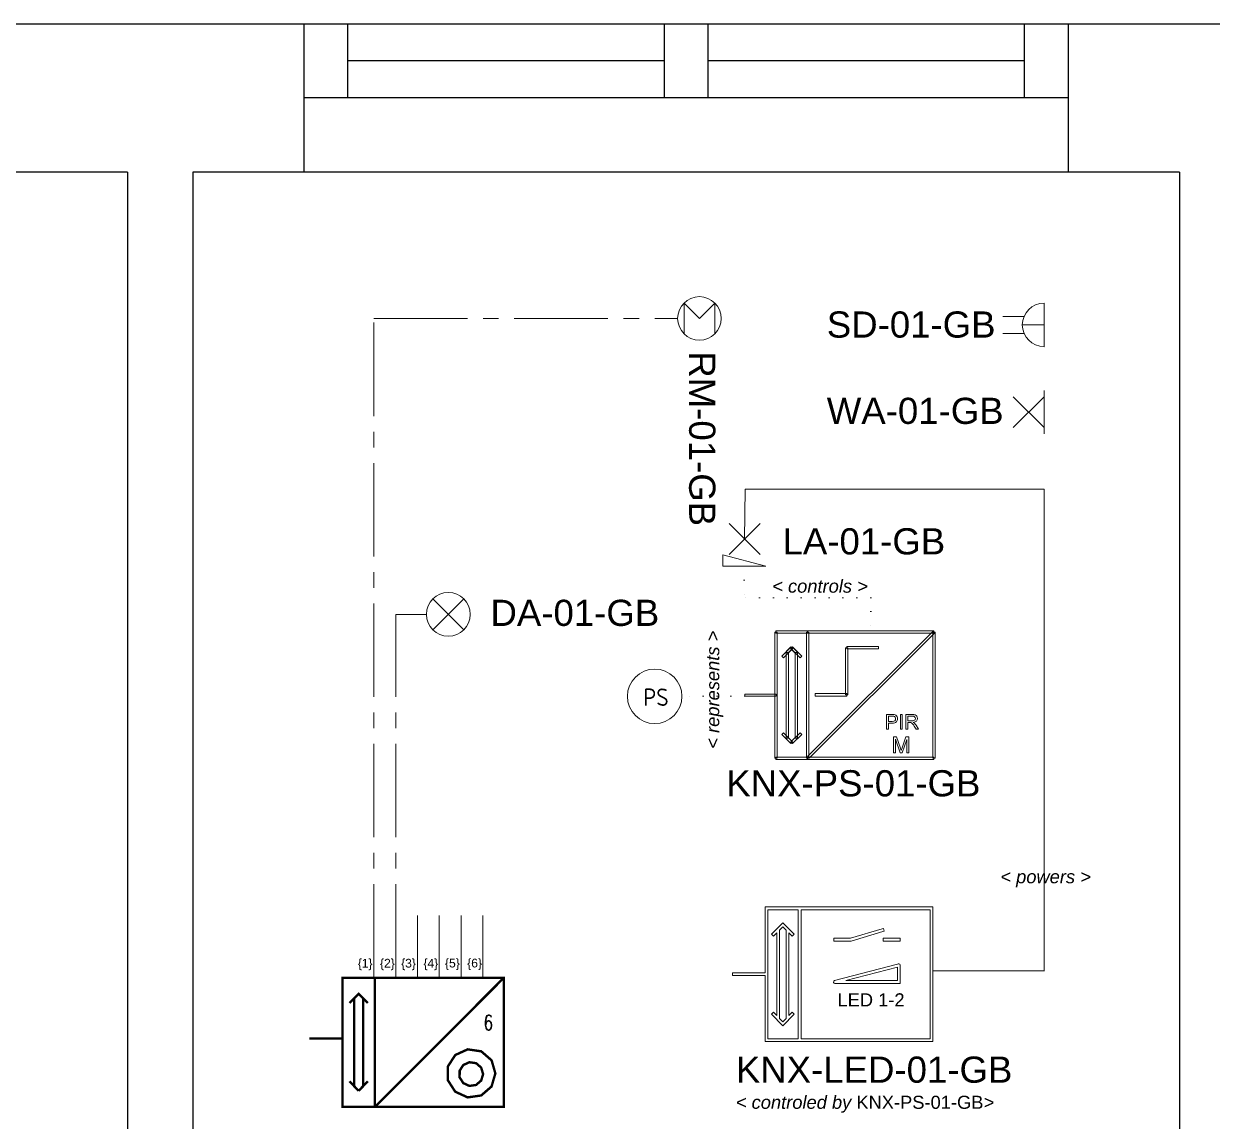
# Model space of a CAD drawing. Header units: millimetres. Extents: x 19292 to 34857, y 6929 to 26369.
# Drawn here: x 22795 to 25517, y 23854 to 26369 of the extents above; entities that cross this region are included whole.
import ezdxf
from ezdxf.enums import TextEntityAlignment as Align

# ---------------------------------------------------------------- set-up
doc = ezdxf.new("R2010")
doc.units = ezdxf.units.MM
doc.header["$LTSCALE"] = 10
doc.linetypes.add('AI-Linetype-20', pattern=[32.166085, 21.44411, -3.573992, 3.573992, -3.573992])
doc.linetypes.add('DOT2', pattern=[3.175, 0, -3.175])
for name, color, linetype in [('00-FP02-Walls', 7, 'Continuous'), ('00-FP02-Windows', 7, 'Continuous'), ('04-OG-GB-Outlets_Schematics', 7, 'Continuous'), ('05-OG-GB-Light_Schematic', 7, 'Continuous'), ('06-OG-GB-Smart_Schematic', 7, 'Continuous'), ('07-OG-GB-Misc_Schematic', 7, 'Continuous')]:
    doc.layers.add(name, color=color, linetype=linetype)
doc.styles.add('ISO Proportional', font='isocp.shx')
doc.styles.add('SN0', font='ROMANS', dxfattribs={"width": 0.002083})
doc.styles.get("Standard").update_dxf_attribs({"font": 'Arial.ttf'})

msp = doc.modelspace()

# ---------------------------------------------------------------- linework, layer by layer
at = {"layer": '00-FP02-Walls', "color": 7}
for p, q in [((23032.2, 26029), (23032.2, 23279)), ((23182.2, 26029), (23182.2, 23529)), ((25442.2, 26029), (25442.2, 23529))]:
    msp.add_line(p, q, dxfattribs=at)
msp.add_lwpolyline([(22332.2, 26369), (23032.2, 26369), (27732.2, 26369), (29332.2, 26369), (29332.2, 25329), (29332.2, 22704), (29332.2, 19569), (29332.2, 18699), (29332.2, 16329), (27992.2, 16329), (20632.2, 16329), (19292.2, 16329), (19292.2, 26369), (20332.2, 26369)], close=True, dxfattribs=at)
for points in [[(23032.2, 26029), (22332.2, 26029), (20332.2, 26029), (19632.2, 26029), (19632.2, 21419)], [(25442.2, 26029), (23182.2, 26029)]]:
    msp.add_lwpolyline(points, dxfattribs=at)
at = {"layer": '00-FP02-Windows', "color": 7}
for p, q in [((23537.2, 26199), (23537.2, 26369)), ((24262.2, 26199), (24262.2, 26369)), ((24362.2, 26199), (24362.2, 26369)), ((25087.2, 26199), (25087.2, 26369)), ((24262.2, 26284), (23537.2, 26284)), ((25087.2, 26284), (24362.2, 26284)), ((25187.2, 26199), (23437.2, 26199))]:
    msp.add_line(p, q, dxfattribs=at)
msp.add_lwpolyline([(25187.2, 26369), (25187.2, 26029), (23437.2, 26029), (23437.2, 26369)], close=True, dxfattribs=at)
at = {"layer": '04-OG-GB-Outlets_Schematics', "color": 7, "lineweight": 20}
for p, q in [((25132.2, 25629), (25132.2, 25729)), ((25086.2, 25698.5), (25037.8, 25698.5)), ((25082.2, 25679), (25132.2, 25679)), ((25086.5, 25658.9), (25037.8, 25658.9))]:
    msp.add_line(p, q, dxfattribs=at)
msp.add_arc((25132.2, 25679), 50, 90, 270, dxfattribs=at)
at = {"layer": '05-OG-GB-Light_Schematic', "color": 7, "lineweight": 20}
for p, q in [((25132.2, 25443.7), (25061.5, 25514.4)), ((25061.5, 25443.7), (25132.2, 25514.4)), ((25132.2, 25429), (25132.2, 25529)), ((24410.6, 25152.8), (24481.3, 25223.5)), ((24410.6, 25223.5), (24481.3, 25152.8)), ((24395.9, 25151.8), (24494.9, 25125.8)), ((23802.6, 24980.2), (23731.9, 25050.9)), ((23731.9, 24980.2), (23802.6, 25050.9))]:
    msp.add_line(p, q, dxfattribs=at)
msp.add_lwpolyline([(24494.9, 25125.8), (24395.9, 25125.8), (24395.9, 25151.8)], dxfattribs=at)
msp.add_circle((23767.3, 25015.6), 50, dxfattribs=at)
at = {"layer": '06-OG-GB-Smart_Schematic', "color": 3, "linetype": 'AI-Linetype-20', "lineweight": 15}
for p, q in [((23596.7, 24183), (23596.7, 25693.7)), ((23596.7, 25693.7), (24292.6, 25693.7)), ((23646.7, 24183), (23646.7, 25015.6)), ((23646.7, 25015.6), (23717.3, 25015.6)), ((23696.7, 24183), (23696.7, 24325.7)), ((23746.7, 24183), (23746.7, 24325.7)), ((23796.7, 24183), (23796.7, 24325.7)), ((23846.7, 24183), (23846.7, 24325.7))]:
    msp.add_line(p, q, dxfattribs=at)
at = {"layer": '06-OG-GB-Smart_Schematic', "color": 1, "linetype": 'Continuous', "lineweight": 15}
for points in [[(24445.9, 25188.1), (24447.2, 25302.6)], [(25132.2, 25302.6), (24447.2, 25302.6)], [(25132.2, 24197.9), (25132.2, 25302.6)], [(25132.2, 24198.9), (24877.4, 24198.9)]]:
    msp.add_lwpolyline(points, dxfattribs=at)
at = {"layer": '06-OG-GB-Smart_Schematic', "color": 7, "linetype": 'DOT2', "lineweight": 15}
for points in [[(24445.4, 25125.8), (24445.4, 25053.8)], [(24735, 25053.8), (24445.4, 25053.8)], [(24735, 25053.8), (24735, 24975.1)], [(24446.5, 24827.8), (24302.6, 24827.8)]]:
    msp.add_lwpolyline(points, dxfattribs=at)
at = {"layer": '06-OG-GB-Smart_Schematic', "color": 7, "linetype": 'Continuous', "lineweight": 15, "const_width": 5.48}
for points in [[(23525.1, 24183), (23598.7, 24183), (23598.7, 23887), (23525.1, 23887), (23525.1, 24183)], [(23598.7, 24183), (23894.7, 24183), (23894.7, 23887), (23598.7, 23887), (23598.7, 24183)], [(23894.7, 24183), (23599.5, 23887)], [(23561.9, 24146.2), (23540.8, 24125), (23561.9, 24146.2), (23583.1, 24125), (23561.9, 24146.2)], [(23551.8, 24136), (23551.8, 23934.8)], [(23572.1, 24136), (23572.1, 23934.8)], [(23449.2, 24043.6), (23524.4, 24043.6)], [(23875.1, 23963.7), (23866.4, 23993.7), (23842.7, 24014.3), (23811.7, 24018.8), (23783.2, 24005.8), (23766.2, 23979.5), (23766.2, 23948.1), (23783.1, 23921.8), (23811.6, 23908.7), (23842.6, 23913.1), (23866.3, 23933.6), (23875.1, 23963.7), (23875.1, 23963.7)], [(23847, 23962.1), (23842.6, 23976.9), (23831, 23987.1), (23815.7, 23989.3), (23801.6, 23982.9), (23793.3, 23969.9), (23793.2, 23954.5), (23801.6, 23941.5), (23815.6, 23935), (23830.9, 23937.2), (23842.6, 23947.3), (23847, 23962.1), (23847, 23962.1)], [(23561.9, 23923.8), (23540.8, 23945.7)], [(23583.1, 23945.7), (23561.9, 23923.8)]]:
    msp.add_lwpolyline(points, dxfattribs=at)
at = {"layer": '06-OG-GB-Smart_Schematic', "color": 7, "lineweight": 15}
msp.add_circle((24240.1, 24827.8), 62.5, dxfattribs=at)
at = {"layer": '06-OG-GB-Smart_Schematic', "color": 7, "linetype": 'Continuous', "lineweight": 15}
for points, knots in [([(24520.4, 24685.8), (24520.4, 24685.8), (24515, 24685.8), (24515, 24685.8), (24515, 24685.8), (24515, 24685.8), (24515, 24975.1), (24515, 24975.1), (24515, 24975.1), (24515, 24975.1), (24520.4, 24975.1), (24520.4, 24975.1), (24520.4, 24975.1), (24520.4, 24975.1), (24520.4, 24685.8), (24520.4, 24685.8)], [0, 0, 0, 0, 0.2, 0.2, 0.2, 0.2, 0.4, 0.4, 0.4, 0.4, 0.6, 0.6, 0.6, 0.6, 1, 1, 1, 1]), ([(24517.7, 24972.4), (24517.7, 24972.4), (24517.7, 24977.8), (24517.7, 24977.8), (24517.7, 24977.8), (24517.7, 24977.8), (24590.4, 24977.8), (24590.4, 24977.8), (24590.4, 24977.8), (24590.4, 24977.8), (24590.4, 24972.4), (24590.4, 24972.4), (24590.4, 24972.4), (24590.4, 24972.4), (24517.7, 24972.4), (24517.7, 24972.4)], [0, 0, 0, 0, 0.2, 0.2, 0.2, 0.2, 0.4, 0.4, 0.4, 0.4, 0.6, 0.6, 0.6, 0.6, 1, 1, 1, 1]), ([(24593.1, 24685.8), (24593.1, 24685.8), (24587.7, 24685.8), (24587.7, 24685.8), (24587.7, 24685.8), (24587.7, 24685.8), (24587.7, 24975.1), (24587.7, 24975.1), (24587.7, 24975.1), (24587.7, 24975.1), (24593.1, 24975.1), (24593.1, 24975.1), (24593.1, 24975.1), (24593.1, 24975.1), (24593.1, 24685.8), (24593.1, 24685.8)], [0, 0, 0, 0, 0.2, 0.2, 0.2, 0.2, 0.4, 0.4, 0.4, 0.4, 0.6, 0.6, 0.6, 0.6, 1, 1, 1, 1]), ([(24587.7, 24975.1), (24587.7, 24975.1), (24593.1, 24975.1), (24593.1, 24975.1), (24593.1, 24975.1), (24593.1, 24975.1), (24593.1, 24685.8), (24593.1, 24685.8), (24593.1, 24685.8), (24593.1, 24685.8), (24587.7, 24685.8), (24587.7, 24685.8), (24587.7, 24685.8), (24587.7, 24685.8), (24587.7, 24975.1), (24587.7, 24975.1)], [0, 0, 0, 0, 0.2, 0.2, 0.2, 0.2, 0.4, 0.4, 0.4, 0.4, 0.6, 0.6, 0.6, 0.6, 1, 1, 1, 1]), ([(24877, 24976.2), (24877, 24976.2), (24880.8, 24972.4), (24880.8, 24972.4), (24880.8, 24972.4), (24880.8, 24972.4), (24593.8, 24686.2), (24593.8, 24686.2), (24593.8, 24686.2), (24593.8, 24686.2), (24590, 24690), (24590, 24690), (24590, 24690), (24590, 24690), (24877, 24976.2), (24877, 24976.2)], [0, 0, 0, 0, 0.2, 0.2, 0.2, 0.2, 0.4, 0.4, 0.4, 0.4, 0.6, 0.6, 0.6, 0.6, 1, 1, 1, 1]), ([(24590.4, 24972.4), (24590.4, 24972.4), (24590.4, 24977.8), (24590.4, 24977.8), (24590.4, 24977.8), (24590.4, 24977.8), (24879.7, 24977.8), (24879.7, 24977.8), (24879.7, 24977.8), (24879.7, 24977.8), (24879.7, 24972.4), (24879.7, 24972.4), (24879.7, 24972.4), (24879.7, 24972.4), (24590.4, 24972.4), (24590.4, 24972.4)], [0, 0, 0, 0, 0.2, 0.2, 0.2, 0.2, 0.4, 0.4, 0.4, 0.4, 0.6, 0.6, 0.6, 0.6, 1, 1, 1, 1]), ([(24877, 24975.1), (24877, 24975.1), (24882.4, 24975.1), (24882.4, 24975.1), (24882.4, 24975.1), (24882.4, 24975.1), (24882.4, 24685.8), (24882.4, 24685.8), (24882.4, 24685.8), (24882.4, 24685.8), (24877, 24685.8), (24877, 24685.8), (24877, 24685.8), (24877, 24685.8), (24877, 24975.1), (24877, 24975.1)], [0, 0, 0, 0, 0.2, 0.2, 0.2, 0.2, 0.4, 0.4, 0.4, 0.4, 0.6, 0.6, 0.6, 0.6, 1, 1, 1, 1]), ([(24534.9, 24915.8), (24534.9, 24915.8), (24531.1, 24919.5), (24531.1, 24919.5), (24531.1, 24919.5), (24531.1, 24919.5), (24551.7, 24941), (24551.7, 24941), (24551.7, 24941), (24551.7, 24941), (24555.6, 24937.3), (24555.6, 24937.3), (24555.6, 24937.3), (24555.6, 24937.3), (24534.9, 24915.8), (24534.9, 24915.8)], [0, 0, 0, 0, 0.2, 0.2, 0.2, 0.2, 0.4, 0.4, 0.4, 0.4, 0.6, 0.6, 0.6, 0.6, 1, 1, 1, 1]), ([(24551.8, 24940.2), (24551.8, 24940.2), (24555.6, 24936.5), (24555.6, 24936.5), (24555.6, 24936.5), (24555.6, 24936.5), (24534.9, 24915.8), (24534.9, 24915.8), (24534.9, 24915.8), (24534.9, 24915.8), (24531.1, 24919.6), (24531.1, 24919.6), (24531.1, 24919.6), (24531.1, 24919.6), (24551.8, 24940.2), (24551.8, 24940.2)], [0, 0, 0, 0, 0.2, 0.2, 0.2, 0.2, 0.4, 0.4, 0.4, 0.4, 0.6, 0.6, 0.6, 0.6, 1, 1, 1, 1]), ([(24551.8, 24937.2), (24551.8, 24937.2), (24555.6, 24941), (24555.6, 24941), (24555.6, 24941), (24555.6, 24941), (24577, 24919.6), (24577, 24919.6), (24577, 24919.6), (24577, 24919.6), (24573.2, 24915.8), (24573.2, 24915.8), (24573.2, 24915.8), (24573.2, 24915.8), (24551.8, 24937.2), (24551.8, 24937.2)], [0, 0, 0, 0, 0.2, 0.2, 0.2, 0.2, 0.4, 0.4, 0.4, 0.4, 0.6, 0.6, 0.6, 0.6, 1, 1, 1, 1]), ([(24577, 24919.6), (24577, 24919.6), (24573.2, 24915.8), (24573.2, 24915.8), (24573.2, 24915.8), (24573.2, 24915.8), (24551.8, 24936.4), (24551.8, 24936.4), (24551.8, 24936.4), (24551.8, 24936.4), (24555.5, 24940.3), (24555.5, 24940.3), (24555.5, 24940.3), (24555.5, 24940.3), (24577, 24919.6), (24577, 24919.6)], [0, 0, 0, 0, 0.2, 0.2, 0.2, 0.2, 0.4, 0.4, 0.4, 0.4, 0.6, 0.6, 0.6, 0.6, 1, 1, 1, 1]), ([(24682.6, 24831.2), (24682.6, 24831.2), (24677.3, 24831.2), (24677.3, 24831.2), (24677.3, 24831.2), (24677.3, 24831.2), (24677.3, 24939.1), (24677.3, 24939.1), (24677.3, 24939.1), (24677.3, 24939.1), (24682.6, 24939.1), (24682.6, 24939.1), (24682.6, 24939.1), (24682.6, 24939.1), (24682.6, 24831.2), (24682.6, 24831.2)], [0, 0, 0, 0, 0.2, 0.2, 0.2, 0.2, 0.4, 0.4, 0.4, 0.4, 0.6, 0.6, 0.6, 0.6, 1, 1, 1, 1]), ([(24679.9, 24936.4), (24679.9, 24936.4), (24679.9, 24941.8), (24679.9, 24941.8), (24679.9, 24941.8), (24679.9, 24941.8), (24752.6, 24941.8), (24752.6, 24941.8), (24752.6, 24941.8), (24752.6, 24941.8), (24752.6, 24936.4), (24752.6, 24936.4), (24752.6, 24936.4), (24752.6, 24936.4), (24679.9, 24936.4), (24679.9, 24936.4)], [0, 0, 0, 0, 0.2, 0.2, 0.2, 0.2, 0.4, 0.4, 0.4, 0.4, 0.6, 0.6, 0.6, 0.6, 1, 1, 1, 1]), ([(24541, 24928.4), (24541, 24928.4), (24546.4, 24928.4), (24546.4, 24928.4), (24546.4, 24928.4), (24546.4, 24928.4), (24546.4, 24731.7), (24546.4, 24731.7), (24546.4, 24731.7), (24546.4, 24731.7), (24541, 24731.7), (24541, 24731.7), (24541, 24731.7), (24541, 24731.7), (24541, 24928.4), (24541, 24928.4)], [0, 0, 0, 0, 0.2, 0.2, 0.2, 0.2, 0.4, 0.4, 0.4, 0.4, 0.6, 0.6, 0.6, 0.6, 1, 1, 1, 1]), ([(24561.7, 24928.4), (24561.7, 24928.4), (24567.1, 24928.4), (24567.1, 24928.4), (24567.1, 24928.4), (24567.1, 24928.4), (24567.1, 24731.7), (24567.1, 24731.7), (24567.1, 24731.7), (24567.1, 24731.7), (24561.7, 24731.7), (24561.7, 24731.7), (24561.7, 24731.7), (24561.7, 24731.7), (24561.7, 24928.4), (24561.7, 24928.4)], [0, 0, 0, 0, 0.2, 0.2, 0.2, 0.2, 0.4, 0.4, 0.4, 0.4, 0.6, 0.6, 0.6, 0.6, 1, 1, 1, 1]), ([(24446.5, 24827.8), (24446.5, 24827.8), (24446.5, 24833.1), (24446.5, 24833.1), (24446.5, 24833.1), (24446.5, 24833.1), (24518.5, 24833.1), (24518.5, 24833.1), (24518.5, 24833.1), (24518.5, 24833.1), (24518.5, 24827.8), (24518.5, 24827.8), (24518.5, 24827.8), (24518.5, 24827.8), (24446.5, 24827.8), (24446.5, 24827.8)], [0, 0, 0, 0, 0.2, 0.2, 0.2, 0.2, 0.4, 0.4, 0.4, 0.4, 0.6, 0.6, 0.6, 0.6, 1, 1, 1, 1]), ([(24608, 24828.5), (24608, 24828.5), (24608, 24833.9), (24608, 24833.9), (24608, 24833.9), (24608, 24833.9), (24679.9, 24833.9), (24679.9, 24833.9), (24679.9, 24833.9), (24679.9, 24833.9), (24679.9, 24828.5), (24679.9, 24828.5), (24679.9, 24828.5), (24679.9, 24828.5), (24608, 24828.5), (24608, 24828.5)], [0, 0, 0, 0, 0.2, 0.2, 0.2, 0.2, 0.4, 0.4, 0.4, 0.4, 0.6, 0.6, 0.6, 0.6, 1, 1, 1, 1]), ([(24770.9, 24752.8), (24770.9, 24752.8), (24770.9, 24786.2), (24770.9, 24786.2), (24770.9, 24786.2), (24770.9, 24786.2), (24783.5, 24786.2), (24783.5, 24786.2), (24783.5, 24786.2), (24785.7, 24786.2), (24787.4, 24786.1), (24788.6, 24785.9), (24788.6, 24785.9), (24790.2, 24785.7), (24791.6, 24785.1), (24792.7, 24784.4), (24792.7, 24784.4), (24793.8, 24783.6), (24794.7, 24782.5), (24795.4, 24781.1), (24795.4, 24781.1), (24796.1, 24779.7), (24796.4, 24778.2), (24796.4, 24776.6), (24796.4, 24776.6), (24796.4, 24773.7), (24795.5, 24771.3), (24793.7, 24769.3), (24793.7, 24769.3), (24791.9, 24767.4), (24788.6, 24766.4), (24783.9, 24766.4), (24783.9, 24766.4), (24783.9, 24766.4), (24775.3, 24766.4), (24775.3, 24766.4), (24775.3, 24766.4), (24775.3, 24766.4), (24775.3, 24752.8), (24775.3, 24752.8), (24775.3, 24752.8), (24775.3, 24752.8), (24770.9, 24752.8), (24770.9, 24752.8)], [0, 0, 0, 0, 0.083333, 0.083333, 0.083333, 0.083333, 0.166667, 0.166667, 0.166667, 0.166667, 0.25, 0.25, 0.25, 0.25, 0.333333, 0.333333, 0.333333, 0.333333, 0.416667, 0.416667, 0.416667, 0.416667, 0.5, 0.5, 0.5, 0.5, 0.583333, 0.583333, 0.583333, 0.583333, 0.666667, 0.666667, 0.666667, 0.666667, 0.75, 0.75, 0.75, 0.75, 0.833333, 0.833333, 0.833333, 0.833333, 1, 1, 1, 1]), ([(24775.3, 24770.3), (24775.3, 24770.3), (24784, 24770.3), (24784, 24770.3), (24784, 24770.3), (24786.8, 24770.3), (24788.8, 24770.9), (24790, 24771.9), (24790, 24771.9), (24791.2, 24773), (24791.8, 24774.5), (24791.8, 24776.4), (24791.8, 24776.4), (24791.8, 24777.8), (24791.5, 24779), (24790.8, 24780), (24790.8, 24780), (24790.1, 24781), (24789.2, 24781.7), (24788, 24782), (24788, 24782), (24787.2, 24782.2), (24785.9, 24782.3), (24783.9, 24782.3), (24783.9, 24782.3), (24783.9, 24782.3), (24775.3, 24782.3), (24775.3, 24782.3), (24775.3, 24782.3), (24775.3, 24782.3), (24775.3, 24770.3), (24775.3, 24770.3)], [0, 0, 0, 0, 0.111111, 0.111111, 0.111111, 0.111111, 0.222222, 0.222222, 0.222222, 0.222222, 0.333333, 0.333333, 0.333333, 0.333333, 0.444444, 0.444444, 0.444444, 0.444444, 0.555556, 0.555556, 0.555556, 0.555556, 0.666667, 0.666667, 0.666667, 0.666667, 0.777778, 0.777778, 0.777778, 0.777778, 1, 1, 1, 1]), ([(24802.8, 24752.8), (24802.8, 24752.8), (24802.8, 24786.2), (24802.8, 24786.2), (24802.8, 24786.2), (24802.8, 24786.2), (24807.2, 24786.2), (24807.2, 24786.2), (24807.2, 24786.2), (24807.2, 24786.2), (24807.2, 24752.8), (24807.2, 24752.8), (24807.2, 24752.8), (24807.2, 24752.8), (24802.8, 24752.8), (24802.8, 24752.8)], [0, 0, 0, 0, 0.2, 0.2, 0.2, 0.2, 0.4, 0.4, 0.4, 0.4, 0.6, 0.6, 0.6, 0.6, 1, 1, 1, 1]), ([(24815.1, 24752.8), (24815.1, 24752.8), (24815.1, 24786.2), (24815.1, 24786.2), (24815.1, 24786.2), (24815.1, 24786.2), (24830, 24786.2), (24830, 24786.2), (24830, 24786.2), (24832.9, 24786.2), (24835.2, 24785.9), (24836.8, 24785.3), (24836.8, 24785.3), (24838.3, 24784.7), (24839.6, 24783.7), (24840.5, 24782.2), (24840.5, 24782.2), (24841.4, 24780.6), (24841.9, 24778.9), (24841.9, 24777.1), (24841.9, 24777.1), (24841.9, 24774.7), (24841.1, 24772.7), (24839.6, 24771.1), (24839.6, 24771.1), (24838, 24769.5), (24835.7, 24768.4), (24832.5, 24768), (24832.5, 24768), (24833.6, 24767.4), (24834.5, 24766.9), (24835.1, 24766.3), (24835.1, 24766.3), (24836.4, 24765.1), (24837.6, 24763.7), (24838.8, 24761.9), (24838.8, 24761.9), (24838.8, 24761.9), (24844.6, 24752.8), (24844.6, 24752.8), (24844.6, 24752.8), (24844.6, 24752.8), (24839.1, 24752.8), (24839.1, 24752.8), (24839.1, 24752.8), (24839.1, 24752.8), (24834.6, 24759.7), (24834.6, 24759.7), (24834.6, 24759.7), (24833.3, 24761.7), (24832.3, 24763.3), (24831.4, 24764.3), (24831.4, 24764.3), (24830.6, 24765.4), (24829.8, 24766.2), (24829.2, 24766.6), (24829.2, 24766.6), (24828.5, 24767), (24827.8, 24767.3), (24827.2, 24767.5), (24827.2, 24767.5), (24826.7, 24767.6), (24825.8, 24767.6), (24824.7, 24767.6), (24824.7, 24767.6), (24824.7, 24767.6), (24819.6, 24767.6), (24819.6, 24767.6), (24819.6, 24767.6), (24819.6, 24767.6), (24819.6, 24752.8), (24819.6, 24752.8), (24819.6, 24752.8), (24819.6, 24752.8), (24815.1, 24752.8), (24815.1, 24752.8)], [0, 0, 0, 0, 0.05, 0.05, 0.05, 0.05, 0.1, 0.1, 0.1, 0.1, 0.15, 0.15, 0.15, 0.15, 0.2, 0.2, 0.2, 0.2, 0.25, 0.25, 0.25, 0.25, 0.3, 0.3, 0.3, 0.3, 0.35, 0.35, 0.35, 0.35, 0.4, 0.4, 0.4, 0.4, 0.45, 0.45, 0.45, 0.45, 0.5, 0.5, 0.5, 0.5, 0.55, 0.55, 0.55, 0.55, 0.6, 0.6, 0.6, 0.6, 0.65, 0.65, 0.65, 0.65, 0.7, 0.7, 0.7, 0.7, 0.75, 0.75, 0.75, 0.75, 0.8, 0.8, 0.8, 0.8, 0.85, 0.85, 0.85, 0.85, 0.9, 0.9, 0.9, 0.9, 1, 1, 1, 1]), ([(24819.6, 24771.5), (24819.6, 24771.5), (24829.1, 24771.5), (24829.1, 24771.5), (24829.1, 24771.5), (24831.1, 24771.5), (24832.7, 24771.7), (24833.8, 24772.1), (24833.8, 24772.1), (24835, 24772.5), (24835.8, 24773.2), (24836.4, 24774.1), (24836.4, 24774.1), (24837, 24775), (24837.3, 24776), (24837.3, 24777.1), (24837.3, 24777.1), (24837.3, 24778.7), (24836.7, 24780), (24835.6, 24781), (24835.6, 24781), (24834.4, 24782), (24832.6, 24782.5), (24830.1, 24782.5), (24830.1, 24782.5), (24830.1, 24782.5), (24819.6, 24782.5), (24819.6, 24782.5), (24819.6, 24782.5), (24819.6, 24782.5), (24819.6, 24771.5), (24819.6, 24771.5)], [0, 0, 0, 0, 0.111111, 0.111111, 0.111111, 0.111111, 0.222222, 0.222222, 0.222222, 0.222222, 0.333333, 0.333333, 0.333333, 0.333333, 0.444444, 0.444444, 0.444444, 0.444444, 0.555556, 0.555556, 0.555556, 0.555556, 0.666667, 0.666667, 0.666667, 0.666667, 0.777778, 0.777778, 0.777778, 0.777778, 1, 1, 1, 1]), ([(24555.6, 24723.7), (24555.6, 24723.7), (24551.8, 24719.9), (24551.8, 24719.9), (24551.8, 24719.9), (24551.8, 24719.9), (24531.1, 24740.5), (24531.1, 24740.5), (24531.1, 24740.5), (24531.1, 24740.5), (24534.9, 24744.3), (24534.9, 24744.3), (24534.9, 24744.3), (24534.9, 24744.3), (24555.6, 24723.7), (24555.6, 24723.7)], [0, 0, 0, 0, 0.2, 0.2, 0.2, 0.2, 0.4, 0.4, 0.4, 0.4, 0.6, 0.6, 0.6, 0.6, 1, 1, 1, 1]), ([(24573.2, 24744.4), (24573.2, 24744.4), (24577, 24740.5), (24577, 24740.5), (24577, 24740.5), (24577, 24740.5), (24555.5, 24719.8), (24555.5, 24719.8), (24555.5, 24719.8), (24555.5, 24719.8), (24551.8, 24723.7), (24551.8, 24723.7), (24551.8, 24723.7), (24551.8, 24723.7), (24573.2, 24744.4), (24573.2, 24744.4)], [0, 0, 0, 0, 0.2, 0.2, 0.2, 0.2, 0.4, 0.4, 0.4, 0.4, 0.6, 0.6, 0.6, 0.6, 1, 1, 1, 1]), ([(24787.1, 24698.3), (24787.1, 24698.3), (24787.1, 24734.8), (24787.1, 24734.8), (24787.1, 24734.8), (24787.1, 24734.8), (24794.3, 24734.8), (24794.3, 24734.8), (24794.3, 24734.8), (24794.3, 24734.8), (24803, 24708.9), (24803, 24708.9), (24803, 24708.9), (24803.8, 24706.5), (24804.3, 24704.7), (24804.7, 24703.6), (24804.7, 24703.6), (24805.1, 24704.9), (24805.8, 24706.8), (24806.7, 24709.4), (24806.7, 24709.4), (24806.7, 24709.4), (24815.4, 24734.8), (24815.4, 24734.8), (24815.4, 24734.8), (24815.4, 24734.8), (24821.9, 24734.8), (24821.9, 24734.8), (24821.9, 24734.8), (24821.9, 24734.8), (24821.9, 24698.3), (24821.9, 24698.3), (24821.9, 24698.3), (24821.9, 24698.3), (24817.3, 24698.3), (24817.3, 24698.3), (24817.3, 24698.3), (24817.3, 24698.3), (24817.3, 24728.8), (24817.3, 24728.8), (24817.3, 24728.8), (24817.3, 24728.8), (24806.6, 24698.3), (24806.6, 24698.3), (24806.6, 24698.3), (24806.6, 24698.3), (24802.3, 24698.3), (24802.3, 24698.3), (24802.3, 24698.3), (24802.3, 24698.3), (24791.7, 24729.4), (24791.7, 24729.4), (24791.7, 24729.4), (24791.7, 24729.4), (24791.7, 24698.3), (24791.7, 24698.3), (24791.7, 24698.3), (24791.7, 24698.3), (24787.1, 24698.3), (24787.1, 24698.3)], [0, 0, 0, 0, 0.0625, 0.0625, 0.0625, 0.0625, 0.125, 0.125, 0.125, 0.125, 0.1875, 0.1875, 0.1875, 0.1875, 0.25, 0.25, 0.25, 0.25, 0.3125, 0.3125, 0.3125, 0.3125, 0.375, 0.375, 0.375, 0.375, 0.4375, 0.4375, 0.4375, 0.4375, 0.5, 0.5, 0.5, 0.5, 0.5625, 0.5625, 0.5625, 0.5625, 0.625, 0.625, 0.625, 0.625, 0.6875, 0.6875, 0.6875, 0.6875, 0.75, 0.75, 0.75, 0.75, 0.8125, 0.8125, 0.8125, 0.8125, 0.875, 0.875, 0.875, 0.875, 1, 1, 1, 1]), ([(24590.4, 24688.5), (24590.4, 24688.5), (24590.4, 24683.1), (24590.4, 24683.1), (24590.4, 24683.1), (24590.4, 24683.1), (24517.7, 24683.1), (24517.7, 24683.1), (24517.7, 24683.1), (24517.7, 24683.1), (24517.7, 24688.5), (24517.7, 24688.5), (24517.7, 24688.5), (24517.7, 24688.5), (24590.4, 24688.5), (24590.4, 24688.5)], [0, 0, 0, 0, 0.2, 0.2, 0.2, 0.2, 0.4, 0.4, 0.4, 0.4, 0.6, 0.6, 0.6, 0.6, 1, 1, 1, 1]), ([(24879.7, 24688.5), (24879.7, 24688.5), (24879.7, 24683.1), (24879.7, 24683.1), (24879.7, 24683.1), (24879.7, 24683.1), (24590.4, 24683.1), (24590.4, 24683.1), (24590.4, 24683.1), (24590.4, 24683.1), (24590.4, 24688.5), (24590.4, 24688.5), (24590.4, 24688.5), (24590.4, 24688.5), (24879.7, 24688.5), (24879.7, 24688.5)], [0, 0, 0, 0, 0.2, 0.2, 0.2, 0.2, 0.4, 0.4, 0.4, 0.4, 0.6, 0.6, 0.6, 0.6, 1, 1, 1, 1])]:
    msp.add_open_spline(points, degree=3, knots=knots, dxfattribs=at)
at = {"layer": '06-OG-GB-Smart_Schematic', "color": 7, "lineweight": 15}
for points, knots in [([(24575.4, 24036.7), (24575.4, 24036.7), (24568.8, 24036.7), (24568.8, 24036.7), (24568.8, 24036.7), (24568.8, 24036.7), (24496.3, 24036.7), (24496.3, 24036.7), (24496.3, 24036.7), (24496.3, 24036.7), (24493, 24036.7), (24493, 24036.7), (24493, 24036.7), (24493, 24036.7), (24493, 24039.9), (24493, 24039.9), (24493, 24039.9), (24493, 24039.9), (24493, 24187.7), (24493, 24187.7), (24493, 24187.7), (24493, 24187.7), (24421.8, 24187.7), (24421.8, 24187.7), (24421.8, 24187.7), (24421.8, 24187.7), (24418.6, 24187.7), (24418.6, 24187.7), (24418.6, 24187.7), (24418.6, 24187.7), (24418.6, 24194.2), (24418.6, 24194.2), (24418.6, 24194.2), (24418.6, 24194.2), (24421.8, 24194.2), (24421.8, 24194.2), (24421.8, 24194.2), (24421.8, 24194.2), (24493, 24194.2), (24493, 24194.2), (24493, 24194.2), (24493, 24194.2), (24493, 24341.9), (24493, 24341.9), (24493, 24341.9), (24493, 24341.9), (24493, 24345.2), (24493, 24345.2), (24493, 24345.2), (24493, 24345.2), (24496.3, 24345.2), (24496.3, 24345.2), (24496.3, 24345.2), (24496.3, 24345.2), (24874.1, 24345.2), (24874.1, 24345.2), (24874.1, 24345.2), (24874.1, 24345.2), (24877.4, 24345.2), (24877.4, 24345.2), (24877.4, 24345.2), (24877.4, 24345.2), (24877.4, 24341.9), (24877.4, 24341.9), (24877.4, 24341.9), (24877.4, 24341.9), (24877.4, 24039.9), (24877.4, 24039.9), (24877.4, 24039.9), (24877.4, 24039.9), (24877.4, 24036.7), (24877.4, 24036.7), (24877.4, 24036.7), (24877.4, 24036.7), (24874.1, 24036.7), (24874.1, 24036.7), (24874.1, 24036.7), (24874.1, 24036.7), (24575.4, 24036.7), (24575.4, 24036.7)], [0, 0, 0, 0, 0.047619, 0.047619, 0.047619, 0.047619, 0.095238, 0.095238, 0.095238, 0.095238, 0.142857, 0.142857, 0.142857, 0.142857, 0.190476, 0.190476, 0.190476, 0.190476, 0.238095, 0.238095, 0.238095, 0.238095, 0.285714, 0.285714, 0.285714, 0.285714, 0.333333, 0.333333, 0.333333, 0.333333, 0.380952, 0.380952, 0.380952, 0.380952, 0.428571, 0.428571, 0.428571, 0.428571, 0.47619, 0.47619, 0.47619, 0.47619, 0.52381, 0.52381, 0.52381, 0.52381, 0.571429, 0.571429, 0.571429, 0.571429, 0.619048, 0.619048, 0.619048, 0.619048, 0.666667, 0.666667, 0.666667, 0.666667, 0.714286, 0.714286, 0.714286, 0.714286, 0.761905, 0.761905, 0.761905, 0.761905, 0.809524, 0.809524, 0.809524, 0.809524, 0.857143, 0.857143, 0.857143, 0.857143, 0.904762, 0.904762, 0.904762, 0.904762, 1, 1, 1, 1]), ([(24568.8, 24043.2), (24568.8, 24043.2), (24568.8, 24338.6), (24568.8, 24338.6), (24568.8, 24338.6), (24568.8, 24338.6), (24499.5, 24338.6), (24499.5, 24338.6), (24499.5, 24338.6), (24499.5, 24338.6), (24499.5, 24194.2), (24499.5, 24194.2), (24499.5, 24194.2), (24499.5, 24194.2), (24499.5, 24187.7), (24499.5, 24187.7), (24499.5, 24187.7), (24499.5, 24187.7), (24499.5, 24043.2), (24499.5, 24043.2), (24499.5, 24043.2), (24499.5, 24043.2), (24568.8, 24043.2), (24568.8, 24043.2)], [0, 0, 0, 0, 0.142857, 0.142857, 0.142857, 0.142857, 0.285714, 0.285714, 0.285714, 0.285714, 0.428571, 0.428571, 0.428571, 0.428571, 0.571429, 0.571429, 0.571429, 0.571429, 0.714286, 0.714286, 0.714286, 0.714286, 1, 1, 1, 1]), ([(24575.4, 24338.6), (24575.4, 24338.6), (24575.4, 24043.2), (24575.4, 24043.2), (24575.4, 24043.2), (24575.4, 24043.2), (24870.8, 24043.2), (24870.8, 24043.2), (24870.8, 24043.2), (24870.8, 24043.2), (24870.8, 24338.6), (24870.8, 24338.6), (24870.8, 24338.6), (24870.8, 24338.6), (24575.4, 24338.6), (24575.4, 24338.6)], [0, 0, 0, 0, 0.2, 0.2, 0.2, 0.2, 0.4, 0.4, 0.4, 0.4, 0.6, 0.6, 0.6, 0.6, 1, 1, 1, 1]), ([(24519.6, 24096.1), (24519.6, 24096.1), (24519.6, 24285.7), (24519.6, 24285.7), (24519.6, 24285.7), (24519.6, 24285.7), (24514.3, 24280.3), (24514.3, 24280.3), (24514.3, 24280.3), (24514.3, 24280.3), (24511.9, 24278), (24511.9, 24278), (24511.9, 24278), (24511.9, 24278), (24507.3, 24282.6), (24507.3, 24282.6), (24507.3, 24282.6), (24507.3, 24282.6), (24509.6, 24285), (24509.6, 24285), (24509.6, 24285), (24509.6, 24285), (24531.2, 24306.5), (24531.2, 24306.5), (24531.2, 24306.5), (24531.2, 24306.5), (24533.5, 24308.8), (24533.5, 24308.8), (24533.5, 24308.8), (24533.5, 24308.8), (24533.6, 24308.7), (24533.6, 24308.7), (24533.6, 24308.7), (24533.6, 24308.7), (24533.7, 24308.8), (24533.7, 24308.8), (24533.7, 24308.8), (24533.7, 24308.8), (24536, 24306.5), (24536, 24306.5), (24536, 24306.5), (24536, 24306.5), (24557.6, 24285), (24557.6, 24285), (24557.6, 24285), (24557.6, 24285), (24559.9, 24282.6), (24559.9, 24282.6), (24559.9, 24282.6), (24559.9, 24282.6), (24555.3, 24278), (24555.3, 24278), (24555.3, 24278), (24555.3, 24278), (24553, 24280.3), (24553, 24280.3), (24553, 24280.3), (24553, 24280.3), (24547.6, 24285.7), (24547.6, 24285.7), (24547.6, 24285.7), (24547.6, 24285.7), (24547.6, 24096.1), (24547.6, 24096.1), (24547.6, 24096.1), (24547.6, 24096.1), (24553, 24101.5), (24553, 24101.5), (24553, 24101.5), (24553, 24101.5), (24555.3, 24103.8), (24555.3, 24103.8), (24555.3, 24103.8), (24555.3, 24103.8), (24559.9, 24099.2), (24559.9, 24099.2), (24559.9, 24099.2), (24559.9, 24099.2), (24557.6, 24096.9), (24557.6, 24096.9), (24557.6, 24096.9), (24557.6, 24096.9), (24536, 24075.3), (24536, 24075.3), (24536, 24075.3), (24536, 24075.3), (24533.7, 24073), (24533.7, 24073), (24533.7, 24073), (24533.7, 24073), (24533.6, 24073.1), (24533.6, 24073.1), (24533.6, 24073.1), (24533.6, 24073.1), (24533.5, 24073), (24533.5, 24073), (24533.5, 24073), (24533.5, 24073), (24531.2, 24075.3), (24531.2, 24075.3), (24531.2, 24075.3), (24531.2, 24075.3), (24509.6, 24096.9), (24509.6, 24096.9), (24509.6, 24096.9), (24509.6, 24096.9), (24507.3, 24099.2), (24507.3, 24099.2), (24507.3, 24099.2), (24507.3, 24099.2), (24511.9, 24103.8), (24511.9, 24103.8), (24511.9, 24103.8), (24511.9, 24103.8), (24514.3, 24101.5), (24514.3, 24101.5), (24514.3, 24101.5), (24514.3, 24101.5), (24519.6, 24096.1), (24519.6, 24096.1)], [0, 0, 0, 0, 0.032258, 0.032258, 0.032258, 0.032258, 0.064516, 0.064516, 0.064516, 0.064516, 0.096774, 0.096774, 0.096774, 0.096774, 0.129032, 0.129032, 0.129032, 0.129032, 0.16129, 0.16129, 0.16129, 0.16129, 0.193548, 0.193548, 0.193548, 0.193548, 0.225806, 0.225806, 0.225806, 0.225806, 0.258065, 0.258065, 0.258065, 0.258065, 0.290323, 0.290323, 0.290323, 0.290323, 0.322581, 0.322581, 0.322581, 0.322581, 0.354839, 0.354839, 0.354839, 0.354839, 0.387097, 0.387097, 0.387097, 0.387097, 0.419355, 0.419355, 0.419355, 0.419355, 0.451613, 0.451613, 0.451613, 0.451613, 0.483871, 0.483871, 0.483871, 0.483871, 0.516129, 0.516129, 0.516129, 0.516129, 0.548387, 0.548387, 0.548387, 0.548387, 0.580645, 0.580645, 0.580645, 0.580645, 0.612903, 0.612903, 0.612903, 0.612903, 0.645161, 0.645161, 0.645161, 0.645161, 0.677419, 0.677419, 0.677419, 0.677419, 0.709677, 0.709677, 0.709677, 0.709677, 0.741935, 0.741935, 0.741935, 0.741935, 0.774194, 0.774194, 0.774194, 0.774194, 0.806452, 0.806452, 0.806452, 0.806452, 0.83871, 0.83871, 0.83871, 0.83871, 0.870968, 0.870968, 0.870968, 0.870968, 0.903226, 0.903226, 0.903226, 0.903226, 0.935484, 0.935484, 0.935484, 0.935484, 1, 1, 1, 1]), ([(24526.2, 24292.2), (24526.2, 24292.2), (24526.2, 24289.6), (24526.2, 24289.6), (24526.2, 24289.6), (24526.2, 24289.6), (24526.2, 24090.7), (24526.2, 24090.7), (24526.2, 24090.7), (24526.2, 24090.7), (24526.2, 24089.6), (24526.2, 24089.6), (24526.2, 24089.6), (24526.2, 24089.6), (24533.6, 24082.2), (24533.6, 24082.2), (24533.6, 24082.2), (24533.6, 24082.2), (24541.1, 24089.6), (24541.1, 24089.6), (24541.1, 24089.6), (24541.1, 24089.6), (24541.1, 24090.7), (24541.1, 24090.7), (24541.1, 24090.7), (24541.1, 24090.7), (24541.1, 24289.6), (24541.1, 24289.6), (24541.1, 24289.6), (24541.1, 24289.6), (24541.1, 24292.2), (24541.1, 24292.2), (24541.1, 24292.2), (24541.1, 24292.2), (24533.6, 24299.7), (24533.6, 24299.7), (24533.6, 24299.7), (24533.6, 24299.7), (24526.2, 24292.2), (24526.2, 24292.2)], [0, 0, 0, 0, 0.090909, 0.090909, 0.090909, 0.090909, 0.181818, 0.181818, 0.181818, 0.181818, 0.272727, 0.272727, 0.272727, 0.272727, 0.363636, 0.363636, 0.363636, 0.363636, 0.454545, 0.454545, 0.454545, 0.454545, 0.545455, 0.545455, 0.545455, 0.545455, 0.636364, 0.636364, 0.636364, 0.636364, 0.727273, 0.727273, 0.727273, 0.727273, 0.818182, 0.818182, 0.818182, 0.818182, 1, 1, 1, 1]), ([(24653.6, 24266.8), (24653.6, 24266.8), (24650.3, 24266.8), (24650.3, 24266.8), (24650.3, 24266.8), (24650.3, 24266.8), (24650.3, 24273.3), (24650.3, 24273.3), (24650.3, 24273.3), (24650.3, 24273.3), (24653.6, 24273.3), (24653.6, 24273.3), (24653.6, 24273.3), (24653.6, 24273.3), (24688.7, 24273.3), (24688.7, 24273.3), (24688.7, 24273.3), (24688.7, 24273.3), (24760.8, 24295.1), (24760.8, 24295.1), (24760.8, 24295.1), (24760.8, 24295.1), (24764, 24296.1), (24764, 24296.1), (24764, 24296.1), (24764, 24296.1), (24765.8, 24289.8), (24765.8, 24289.8), (24765.8, 24289.8), (24765.8, 24289.8), (24762.7, 24288.9), (24762.7, 24288.9), (24762.7, 24288.9), (24762.7, 24288.9), (24690.1, 24266.9), (24690.1, 24266.9), (24690.1, 24266.9), (24690.1, 24266.9), (24689.6, 24266.8), (24689.6, 24266.8), (24689.6, 24266.8), (24689.6, 24266.8), (24689.2, 24266.8), (24689.2, 24266.8), (24689.2, 24266.8), (24689.2, 24266.8), (24653.6, 24266.8), (24653.6, 24266.8)], [0, 0, 0, 0, 0.076923, 0.076923, 0.076923, 0.076923, 0.153846, 0.153846, 0.153846, 0.153846, 0.230769, 0.230769, 0.230769, 0.230769, 0.307692, 0.307692, 0.307692, 0.307692, 0.384615, 0.384615, 0.384615, 0.384615, 0.461538, 0.461538, 0.461538, 0.461538, 0.538462, 0.538462, 0.538462, 0.538462, 0.615385, 0.615385, 0.615385, 0.615385, 0.692308, 0.692308, 0.692308, 0.692308, 0.769231, 0.769231, 0.769231, 0.769231, 0.846154, 0.846154, 0.846154, 0.846154, 1, 1, 1, 1]), ([(24766.7, 24266.8), (24766.7, 24266.8), (24763.4, 24266.8), (24763.4, 24266.8), (24763.4, 24266.8), (24763.4, 24266.8), (24763.4, 24273.3), (24763.4, 24273.3), (24763.4, 24273.3), (24763.4, 24273.3), (24766.7, 24273.3), (24766.7, 24273.3), (24766.7, 24273.3), (24766.7, 24273.3), (24799.4, 24273.3), (24799.4, 24273.3), (24799.4, 24273.3), (24799.4, 24273.3), (24802.7, 24273.3), (24802.7, 24273.3), (24802.7, 24273.3), (24802.7, 24273.3), (24802.7, 24266.8), (24802.7, 24266.8), (24802.7, 24266.8), (24802.7, 24266.8), (24799.4, 24266.8), (24799.4, 24266.8), (24799.4, 24266.8), (24799.4, 24266.8), (24766.7, 24266.8), (24766.7, 24266.8)], [0, 0, 0, 0, 0.111111, 0.111111, 0.111111, 0.111111, 0.222222, 0.222222, 0.222222, 0.222222, 0.333333, 0.333333, 0.333333, 0.333333, 0.444444, 0.444444, 0.444444, 0.444444, 0.555556, 0.555556, 0.555556, 0.555556, 0.666667, 0.666667, 0.666667, 0.666667, 0.777778, 0.777778, 0.777778, 0.777778, 1, 1, 1, 1]), ([(24796, 24214.2), (24796, 24214.2), (24798, 24214.7), (24798, 24214.7), (24798, 24214.7), (24798.4, 24215), (24798.9, 24215.1), (24799.4, 24215.1), (24799.4, 24215.1), (24801.2, 24215.1), (24802.7, 24213.6), (24802.7, 24211.8), (24802.7, 24211.8), (24802.7, 24211.8), (24802.7, 24176.4), (24802.7, 24176.4), (24802.7, 24176.4), (24802.7, 24176.4), (24802.7, 24169.9), (24802.7, 24169.9), (24802.7, 24169.9), (24802.7, 24169.9), (24799.4, 24169.9), (24799.4, 24169.9), (24799.4, 24169.9), (24799.4, 24169.9), (24653.1, 24169.9), (24653.1, 24169.9), (24653.1, 24169.9), (24653.1, 24169.9), (24653.1, 24169.9), (24653.1, 24169.9), (24653.1, 24169.9), (24651.6, 24169.9), (24650.3, 24170.9), (24649.9, 24172.3), (24649.9, 24172.3), (24649.5, 24174.1), (24650.5, 24175.9), (24652.3, 24176.3), (24652.3, 24176.3), (24652.3, 24176.3), (24796, 24214.2), (24796, 24214.2)], [0, 0, 0, 0, 0.083333, 0.083333, 0.083333, 0.083333, 0.166667, 0.166667, 0.166667, 0.166667, 0.25, 0.25, 0.25, 0.25, 0.333333, 0.333333, 0.333333, 0.333333, 0.416667, 0.416667, 0.416667, 0.416667, 0.5, 0.5, 0.5, 0.5, 0.583333, 0.583333, 0.583333, 0.583333, 0.666667, 0.666667, 0.666667, 0.666667, 0.75, 0.75, 0.75, 0.75, 0.833333, 0.833333, 0.833333, 0.833333, 1, 1, 1, 1]), ([(24796.2, 24207.5), (24796.2, 24207.5), (24678.3, 24176.4), (24678.3, 24176.4), (24678.3, 24176.4), (24678.3, 24176.4), (24796.2, 24176.4), (24796.2, 24176.4), (24796.2, 24176.4), (24796.2, 24176.4), (24796.2, 24207.5), (24796.2, 24207.5)], [0, 0, 0, 0, 0.25, 0.25, 0.25, 0.25, 0.5, 0.5, 0.5, 0.5, 1, 1, 1, 1])]:
    msp.add_open_spline(points, degree=3, knots=knots, dxfattribs=at)
at = {"layer": '07-OG-GB-Misc_Schematic', "color": 7, "lineweight": 15}
for p, q in [((24342.6, 25693.7), (24307.2, 25729)), ((24307.2, 25729), (24307.2, 25658.3)), ((24378, 25729), (24342.6, 25693.7)), ((24378, 25729), (24378, 25658.3))]:
    msp.add_line(p, q, dxfattribs=at)
msp.add_circle((24342.6, 25693.7), 50, dxfattribs=at)

# ---------------------------------------------------------------- texts
at = {"layer": '04-OG-GB-Outlets_Schematics', "color": 7, "insert": (24634.3, 25709.8), "char_height": 60, "attachment_point": 1}
msp.add_mtext_dynamic_manual_height_columns('SD-01-GB', width=466, gutter_width=12.5, heights=[0], dxfattribs=at)
at = {"layer": '05-OG-GB-Light_Schematic', "color": 7, "char_height": 60, "attachment_point": 1}
for s, insert in [('WA-01-GB', (24634.3, 25512)), ('LA-01-GB', (24532.9, 25213)), ('DA-01-GB', (23863.9, 25049.1))]:
    msp.add_mtext_dynamic_manual_height_columns(s, width=466, gutter_width=12.5, heights=[0], dxfattribs=dict(at, insert=insert))
at = {"layer": '06-OG-GB-Smart_Schematic', "color": 7, "linetype": 'Continuous', "lineweight": 15, "style": 'SN0', "width": 0.758019}
msp.add_text('6', height=34.5, dxfattribs=at).set_placement((23848.5, 24062.8), (23869.7, 24062.8), align=Align.FIT)
at = {"layer": '06-OG-GB-Smart_Schematic', "color": 7, "lineweight": 15, "attachment_point": 1}
for s, width, heights, insert, char_height in [('\\pxi-3,l4,t4;{\\fArial|b0|i1|c0|p34;< controls >}', 278.644, [0], (24479.3, 25095.3), 30), ('KNX-PS-01-GB', 499.381, [0], (24404.1, 24658.5), 60), ('\\pxi-3,l4,t4;{\\fArial|b0|i1|c0|p34;< powers >}', 257.965, [0], (25001.9, 24429.4), 30), ('\\{1\\}', 36, [0], (23559.7, 24226.2), 20), ('\\{2\\}', 36, [0], (23610.7, 24226.2), 20), ('\\{3\\}', 36, [0], (23659, 24226.2), 20), ('\\{4\\}', 36, [0], (23710.2, 24226.2), 20), ('\\{5\\}', 36, [0], (23759.6, 24226.5), 20), ('\\{6\\}', 36, [0], (23810.4, 24226.5), 20), ('LED 1-2', 172, [58], (24658.8, 24147.2), 30), ('KNX-LED-01-GB', 597, [0], (24426, 24002.3), 60), ('{\\fArial|b0|i1|c0|p34;< controled by }KNX-PS-01-GB{\\fArial|b0|i1|c0|p34;>}', 630, [0], (24426, 23912.5), 30)]:
    msp.add_mtext_dynamic_manual_height_columns(s, width=width, gutter_width=12.5, heights=heights, dxfattribs=dict(at, insert=insert, char_height=char_height))
at = {"layer": '06-OG-GB-Smart_Schematic', "color": 7, "lineweight": 15, "insert": (24358, 24677.8), "char_height": 30, "attachment_point": 1, "rotation": 90}
msp.add_mtext_dynamic_manual_height_columns('\\pxi-3,l4,t4;{\\fArial|b0|i1|c0|p34;< represents >}', width=329, gutter_width=12.5, heights=[0], dxfattribs=at)
at = {"layer": '06-OG-GB-Smart_Schematic', "color": 7, "lineweight": 15, "insert": (24214.1, 24845.8), "char_height": 40, "attachment_point": 1, "style": 'ISO Proportional'}
msp.add_mtext_dynamic_manual_height_columns('PS', width=57, gutter_width=12.5, heights=[0], dxfattribs=at)
at = {"layer": '07-OG-GB-Misc_Schematic', "color": 7, "lineweight": 15, "insert": (24379, 25618.4), "char_height": 60, "attachment_point": 1, "rotation": 270}
msp.add_mtext_dynamic_manual_height_columns('RM-01-GB', width=391, gutter_width=12.5, heights=[0], dxfattribs=at)

doc.saveas('drawing.dxf')
